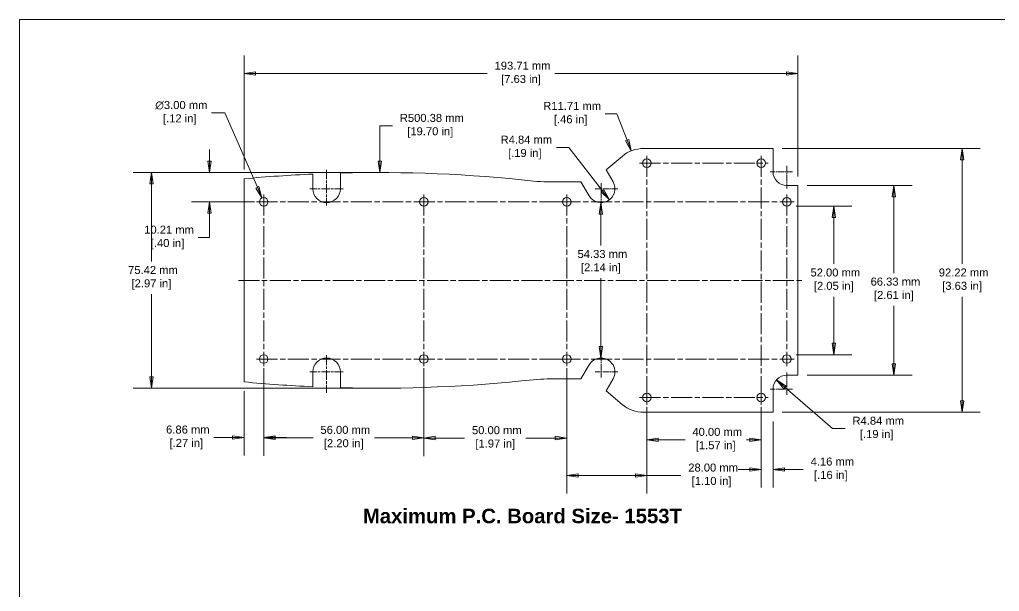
# Model space of a CAD drawing. Header units: millimetres. Extents: x 19 to 539, y -341 to 412.
# Drawn here: x 19.3 to 362, y 212.5 to 412.5 of the extents above; entities that cross this region are included whole.
import ezdxf

# ---------------------------------------------------------------- set-up
doc = ezdxf.new("R2010")
doc.units = ezdxf.units.MM
doc.header["$LTSCALE"] = 2
doc.linetypes.add('CHAIN', pattern=[0.7087, 0.4724, -0.0591, 0.1181, -0.0591])
for name, color, linetype, lineweight in [('Center Mark (ANSI)', 7, 'Continuous', 9), ('Centerline (ANSI)', 7, 'Continuous', 9), ('Dimension (ANSI)', 7, 'Continuous', 9), ('Sketch Geometry (ANSI)', 7, 'Continuous', 9), ('Symbol (ANSI)', 7, 'Continuous', 9), ('Visible (ANSI)', 7, 'Continuous', 9)]:
    doc.layers.add(name, color=color, linetype=linetype, lineweight=lineweight)
doc.styles.add('Label Text (ANSI)', font='arialbd.ttf')
doc.styles.add('Small Dimension Text', font='arial.ttf')
doc.dimstyles.new('Small Dimensions', dxfattribs={"dimscale": 2, "dimtxt": 1.4, "dimasz": 2, "dimexe": 3.175, "dimexo": 1.6002, "dimgap": 0.8, "dimtad": 0, "dimtih": 1, "dimtoh": 1, "dimrnd": 1e-08, "dimzin": 4, "dimdsep": 46, "dimtxsty": 'Small Dimension Text', "dimblk": 'Filled-1', "dimcen": 0.09, "dimdle": 10, "dimclrd": 256, "dimclre": 256, "dimclrt": 256, "dimadec": 1, "dimazin": 0, "dimtfac": 2.177143, "dimtofl": 0, "dimtmove": 0, "dimatfit": 3, "dimfxl": 0, "dimtolj": 1, "dimtzin": 0, "dimlwd": -1, "dimlwe": -1, "dimarcsym": 0})
doc.dimstyles.new('Small Dimensions-03', dxfattribs={"dimscale": 2, "dimtxt": 1.4, "dimasz": 2, "dimexe": 3.175, "dimexo": 1.6002, "dimgap": 0.8, "dimtad": 0, "dimtih": 1, "dimtoh": 1, "dimrnd": 1e-08, "dimzin": 4, "dimdsep": 46, "dimtxsty": 'Small Dimension Text', "dimblk": 'Filled-1', "dimcen": 0.09, "dimdle": 10, "dimclrd": 256, "dimclre": 256, "dimclrt": 256, "dimadec": 1, "dimazin": 0, "dimtfac": 2.178571, "dimtofl": 0, "dimtmove": 0, "dimatfit": 3, "dimfxl": 0, "dimtolj": 1, "dimtzin": 0, "dimlwd": -1, "dimlwe": -1, "dimarcsym": 0})

# ---------------------------------------------------------------- blocks, each defined once
blk = doc.blocks.new('Borders Hammond Border')
at = {"layer": 'Sketch Geometry (ANSI)'}
for q in [(9.652, 9.652), (269.748, 206.248)]:
    blk.add_line((9.652, 206.248), q, dxfattribs=at)
blk = doc.blocks.new('Filled-1')
at = {"color": 0}
for p, q in [((0, 0), (-1, 0.15)), ((-1, 0.15), (-1, -0.15)), ((-1, 0), (0, 0)), ((-1, -0.15), (0, 0))]:
    blk.add_line(p, q, dxfattribs=at)
at = {"color": 0, "flags": 128}
blk.add_lwpolyline([(-1, -0.15), (0, 0), (-1, 0.15), (-1, -0.15)], dxfattribs=at)
at = {"color": 0}
blk.add_solid([(-1, -0.15), (0, 0), (-1, 0.15), (-1, -0.15)], dxfattribs=at)
blk = doc.blocks.new('*D5')
at = {"layer": 'Defpoints', "color": 0, "transparency": 16777216}
for p in [(222.69, 348.47), (222.62, 294.14), (222.69, 294.14)]:
    blk.add_point(p, dxfattribs=at)
at = {"layer": 'Dimension (ANSI)', "transparency": 16777216}
for p, q in [((222.62, 344.47), (222.62, 333.52)), ((222.62, 298.14), (222.62, 322.05))]:
    blk.add_line(p, q, dxfattribs=at)
at = {"layer": 'Dimension (ANSI)', "transparency": 16777216, "xscale": 4, "yscale": 4, "zscale": 4}
for p, rotation in [((222.62, 348.47), 90), ((222.62, 294.14), 270)]:
    blk.add_blockref('Filled-1', p, dxfattribs=dict(at, rotation=rotation))
at = {"layer": 'Dimension (ANSI)', "transparency": 16777216, "insert": (222.62, 327.78), "char_height": 2.8, "attachment_point": 5, "style": 'Small Dimension Text'}
blk.add_mtext('\\A1; 54.33 mm\\P[2.14 in]', dxfattribs=at)
blk = doc.blocks.new('*D6')
at = {"layer": 'Defpoints', "color": 0, "transparency": 16777216}
for p in [(284.03, 286.47), (287.69, 283.31)]:
    blk.add_point(p, dxfattribs=at)
at = {"layer": 'Dimension (ANSI)', "transparency": 16777216}
for p, q in [((303.69, 269.48), (287.05, 283.85)), ((308.07, 269.48), (303.69, 269.48))]:
    blk.add_line(p, q, dxfattribs=at)
at = {"layer": 'Dimension (ANSI)', "transparency": 16777216, "xscale": 4, "yscale": 4, "zscale": 4, "rotation": 139.1686923725929}
blk.add_blockref('Filled-1', (284.03, 286.47), dxfattribs=at)
at = {"layer": 'Dimension (ANSI)', "transparency": 16777216, "insert": (319.11, 269.48), "char_height": 2.8, "attachment_point": 5, "style": 'Small Dimension Text'}
blk.add_mtext('\\A1; R4.84 mm\\P[.19 in]', dxfattribs=at)
blk = doc.blocks.new('*D7')
at = {"layer": 'Defpoints', "color": 0, "transparency": 16777216}
for p in [(291.54, 354.47), (325.12, 354.47), (291.54, 288.14)]:
    blk.add_point(p, dxfattribs=at)
at = {"layer": 'Dimension (ANSI)', "transparency": 16777216}
for p, q in [((294.74, 354.47), (331.47, 354.47)), ((325.12, 350.47), (325.12, 323.85)), ((325.12, 292.14), (325.12, 312.39)), ((294.74, 288.14), (331.47, 288.14))]:
    blk.add_line(p, q, dxfattribs=at)
at = {"layer": 'Dimension (ANSI)', "transparency": 16777216, "xscale": 4, "yscale": 4, "zscale": 4}
for p, rotation in [((325.12, 354.47), 90), ((325.12, 288.14), 270)]:
    blk.add_blockref('Filled-1', p, dxfattribs=dict(at, rotation=rotation))
at = {"layer": 'Dimension (ANSI)', "transparency": 16777216, "insert": (325.12, 318.12), "char_height": 2.8, "attachment_point": 5, "style": 'Small Dimension Text'}
blk.add_mtext('\\A1; 66.33 mm\\P[2.61 in]', dxfattribs=at)
blk = doc.blocks.new('*D8')
at = {"layer": 'Defpoints', "color": 0, "transparency": 16777216}
for p in [(291.54, 393.64), (97.83, 356.82), (291.54, 354.47)]:
    blk.add_point(p, dxfattribs=at)
at = {"layer": 'Dimension (ANSI)', "transparency": 16777216}
for p, q in [((97.83, 360.02), (97.83, 399.99)), ((291.54, 357.67), (291.54, 399.99)), ((101.83, 393.64), (182.89, 393.64)), ((287.54, 393.64), (206.49, 393.64))]:
    blk.add_line(p, q, dxfattribs=at)
at = {"layer": 'Dimension (ANSI)', "transparency": 16777216, "xscale": 4, "yscale": 4, "zscale": 4, "rotation": 180}
blk.add_blockref('Filled-1', (97.83, 393.64), dxfattribs=at)
at = {"layer": 'Dimension (ANSI)', "transparency": 16777216, "xscale": 4, "yscale": 4, "zscale": 4}
blk.add_blockref('Filled-1', (291.54, 393.64), dxfattribs=at)
at = {"layer": 'Dimension (ANSI)', "transparency": 16777216, "insert": (194.69, 393.64), "char_height": 2.8, "attachment_point": 5, "style": 'Small Dimension Text'}
blk.add_mtext('\\A1; 193.71 mm\\P[7.63 in]', dxfattribs=at)
blk = doc.blocks.new('*D9')
at = {"layer": 'Defpoints', "color": 0, "transparency": 16777216}
for p in [(282.85, 367.42), (282.85, 275.19), (348.98, 275.19)]:
    blk.add_point(p, dxfattribs=at)
at = {"layer": 'Dimension (ANSI)', "transparency": 16777216}
for p, q in [((286.05, 367.42), (355.33, 367.42)), ((348.98, 363.42), (348.98, 327.04)), ((348.98, 279.19), (348.98, 315.57)), ((286.05, 275.19), (355.33, 275.19))]:
    blk.add_line(p, q, dxfattribs=at)
at = {"layer": 'Dimension (ANSI)', "transparency": 16777216, "xscale": 4, "yscale": 4, "zscale": 4}
for p, rotation in [((348.98, 367.42), 90), ((348.98, 275.19), 270)]:
    blk.add_blockref('Filled-1', p, dxfattribs=dict(at, rotation=rotation))
at = {"layer": 'Dimension (ANSI)', "transparency": 16777216, "insert": (348.98, 321.31), "char_height": 2.8, "attachment_point": 5, "style": 'Small Dimension Text'}
blk.add_mtext('\\A1; 92.22 mm\\P[3.63 in]', dxfattribs=at)
blk = doc.blocks.new('*D10')
at = {"layer": 'Defpoints', "color": 0, "transparency": 16777216}
for p in [(144.69, 359.02), (65.42, 283.59), (144.69, 283.59)]:
    blk.add_point(p, dxfattribs=at)
at = {"layer": 'Dimension (ANSI)', "transparency": 16777216}
for p, q in [((141.49, 359.02), (59.07, 359.02)), ((65.42, 355.02), (65.42, 327.91)), ((65.42, 287.59), (65.42, 316.44)), ((141.49, 283.59), (59.07, 283.59))]:
    blk.add_line(p, q, dxfattribs=at)
at = {"layer": 'Dimension (ANSI)', "transparency": 16777216, "xscale": 4, "yscale": 4, "zscale": 4}
for p, rotation in [((65.42, 359.02), 90), ((65.42, 283.59), 270)]:
    blk.add_blockref('Filled-1', p, dxfattribs=dict(at, rotation=rotation))
at = {"layer": 'Dimension (ANSI)', "transparency": 16777216, "insert": (65.42, 322.18), "char_height": 2.8, "attachment_point": 5, "style": 'Small Dimension Text'}
blk.add_mtext('\\A1; 75.42 mm\\P[2.97 in]', dxfattribs=at)
blk = doc.blocks.new('*D11')
at = {"layer": 'Defpoints', "color": 0, "transparency": 16777216}
for p in [(104.69, 293.81), (160.69, 293.81), (160.69, 266.28)]:
    blk.add_point(p, dxfattribs=at)
at = {"layer": 'Dimension (ANSI)', "transparency": 16777216}
for p, q in [((104.69, 290.61), (104.69, 259.93)), ((160.69, 290.61), (160.69, 259.93)), ((108.69, 266.28), (121.97, 266.28)), ((156.69, 266.28), (143.4, 266.28))]:
    blk.add_line(p, q, dxfattribs=at)
at = {"layer": 'Dimension (ANSI)', "transparency": 16777216, "xscale": 4, "yscale": 4, "zscale": 4, "rotation": 180}
blk.add_blockref('Filled-1', (104.69, 266.28), dxfattribs=at)
at = {"layer": 'Dimension (ANSI)', "transparency": 16777216, "xscale": 4, "yscale": 4, "zscale": 4}
blk.add_blockref('Filled-1', (160.69, 266.28), dxfattribs=at)
at = {"layer": 'Dimension (ANSI)', "transparency": 16777216, "insert": (132.69, 266.28), "char_height": 2.8, "attachment_point": 5, "style": 'Small Dimension Text'}
blk.add_mtext('\\A1; 56.00 mm\\P[2.20 in]', dxfattribs=at)
blk = doc.blocks.new('*D12')
at = {"layer": 'Defpoints', "color": 0, "transparency": 16777216}
for p in [(160.69, 293.81), (210.69, 293.81), (210.69, 266.17)]:
    blk.add_point(p, dxfattribs=at)
at = {"layer": 'Dimension (ANSI)', "transparency": 16777216}
for p, q in [((160.69, 290.61), (160.69, 259.82)), ((210.69, 290.61), (210.69, 259.82)), ((164.69, 266.17), (174.97, 266.17)), ((206.69, 266.17), (196.4, 266.17))]:
    blk.add_line(p, q, dxfattribs=at)
at = {"layer": 'Dimension (ANSI)', "transparency": 16777216, "xscale": 4, "yscale": 4, "zscale": 4, "rotation": 180}
blk.add_blockref('Filled-1', (160.69, 266.17), dxfattribs=at)
at = {"layer": 'Dimension (ANSI)', "transparency": 16777216, "xscale": 4, "yscale": 4, "zscale": 4}
blk.add_blockref('Filled-1', (210.69, 266.17), dxfattribs=at)
at = {"layer": 'Dimension (ANSI)', "transparency": 16777216, "insert": (185.69, 266.17), "char_height": 2.8, "attachment_point": 5, "style": 'Small Dimension Text'}
blk.add_mtext('\\A1; 50.00 mm\\P[1.97 in]', dxfattribs=at)
blk = doc.blocks.new('*D13')
at = {"layer": 'Defpoints', "color": 0, "transparency": 16777216}
for p in [(85.76, 359.02), (144.69, 359.02), (104.69, 348.81)]:
    blk.add_point(p, dxfattribs=at)
at = {"layer": 'Dimension (ANSI)', "transparency": 16777216}
for p, q in [((85.76, 363.02), (85.76, 367.02)), ((141.49, 359.02), (79.41, 359.02)), ((101.49, 348.81), (79.41, 348.81)), ((85.76, 344.81), (85.76, 340.81)), ((85.76, 336.28), (85.76, 340.81)), ((81.76, 336.28), (85.76, 336.28))]:
    blk.add_line(p, q, dxfattribs=at)
at = {"layer": 'Dimension (ANSI)', "transparency": 16777216, "xscale": 4, "yscale": 4, "zscale": 4}
for p, rotation in [((85.76, 359.02), 270), ((85.76, 348.81), 90)]:
    blk.add_blockref('Filled-1', p, dxfattribs=dict(at, rotation=rotation))
at = {"layer": 'Dimension (ANSI)', "transparency": 16777216, "insert": (71.05, 336.28), "char_height": 2.8, "attachment_point": 5, "style": 'Small Dimension Text'}
blk.add_mtext('\\A1; 10.21 mm\\P[.40 in]', dxfattribs=at)
blk = doc.blocks.new('*D14')
at = {"layer": 'Defpoints', "color": 0, "transparency": 16777216}
for p in [(104.69, 293.81), (97.83, 285.79), (104.69, 266.38)]:
    blk.add_point(p, dxfattribs=at)
at = {"layer": 'Dimension (ANSI)', "transparency": 16777216}
for p, q in [((104.69, 290.61), (104.69, 260.03)), ((97.83, 282.59), (97.83, 260.03)), ((93.83, 266.38), (87.25, 266.38)), ((108.69, 266.38), (112.69, 266.38))]:
    blk.add_line(p, q, dxfattribs=at)
at = {"layer": 'Dimension (ANSI)', "transparency": 16777216, "xscale": 4, "yscale": 4, "zscale": 4}
blk.add_blockref('Filled-1', (97.83, 266.38), dxfattribs=at)
at = {"layer": 'Dimension (ANSI)', "transparency": 16777216, "xscale": 4, "yscale": 4, "zscale": 4, "rotation": 180}
blk.add_blockref('Filled-1', (104.69, 266.38), dxfattribs=at)
at = {"layer": 'Dimension (ANSI)', "transparency": 16777216, "insert": (77.62, 266.38), "char_height": 2.8, "attachment_point": 5, "style": 'Small Dimension Text'}
blk.add_mtext('\\A1; 6.86 mm\\P[.27 in]', dxfattribs=at)
blk = doc.blocks.new('*D15')
at = {"layer": 'Defpoints', "color": 0, "transparency": 16777216}
for p in [(238.69, 280.31), (278.69, 280.31), (238.69, 265.57)]:
    blk.add_point(p, dxfattribs=at)
at = {"layer": 'Dimension (ANSI)', "transparency": 16777216}
for p, q in [((238.69, 277.11), (238.69, 259.22)), ((278.69, 277.11), (278.69, 259.22)), ((242.69, 265.57), (252.08, 265.57)), ((274.69, 265.57), (273.51, 265.57))]:
    blk.add_line(p, q, dxfattribs=at)
at = {"layer": 'Dimension (ANSI)', "transparency": 16777216, "xscale": 4, "yscale": 4, "zscale": 4, "rotation": 180}
blk.add_blockref('Filled-1', (238.69, 265.57), dxfattribs=at)
at = {"layer": 'Dimension (ANSI)', "transparency": 16777216, "xscale": 4, "yscale": 4, "zscale": 4}
blk.add_blockref('Filled-1', (278.69, 265.57), dxfattribs=at)
at = {"layer": 'Dimension (ANSI)', "transparency": 16777216, "insert": (262.79, 265.57), "char_height": 2.8, "attachment_point": 5, "style": 'Small Dimension Text'}
blk.add_mtext('\\A1; 40.00 mm\\P[1.57 in]', dxfattribs=at)
blk = doc.blocks.new('*D16')
at = {"layer": 'Defpoints', "color": 0, "transparency": 16777216}
for p in [(210.69, 291.31), (238.69, 277.81), (210.69, 253.09)]:
    blk.add_point(p, dxfattribs=at)
at = {"layer": 'Dimension (ANSI)', "transparency": 16777216}
for p, q in [((210.69, 288.11), (210.69, 246.74)), ((238.69, 274.61), (238.69, 246.74)), ((214.69, 253.09), (234.69, 253.09)), ((238.69, 253.09), (250.64, 253.09))]:
    blk.add_line(p, q, dxfattribs=at)
at = {"layer": 'Dimension (ANSI)', "transparency": 16777216, "xscale": 4, "yscale": 4, "zscale": 4, "rotation": 180}
blk.add_blockref('Filled-1', (210.69, 253.09), dxfattribs=at)
at = {"layer": 'Dimension (ANSI)', "transparency": 16777216, "xscale": 4, "yscale": 4, "zscale": 4}
blk.add_blockref('Filled-1', (238.69, 253.09), dxfattribs=at)
at = {"layer": 'Dimension (ANSI)', "transparency": 16777216, "insert": (261.35, 253.09), "char_height": 2.8, "attachment_point": 5, "style": 'Small Dimension Text'}
blk.add_mtext('\\A1; 28.00 mm\\P[1.10 in]', dxfattribs=at)
blk = doc.blocks.new('*D17')
at = {"layer": 'Defpoints', "color": 0, "transparency": 16777216}
for p in [(278.69, 277.81), (282.85, 275.19), (278.69, 255.19)]:
    blk.add_point(p, dxfattribs=at)
at = {"layer": 'Dimension (ANSI)', "transparency": 16777216}
for p, q in [((278.69, 274.61), (278.69, 248.84)), ((282.85, 271.99), (282.85, 248.84)), ((274.69, 255.19), (270.69, 255.19)), ((286.85, 255.19), (293.44, 255.19))]:
    blk.add_line(p, q, dxfattribs=at)
at = {"layer": 'Dimension (ANSI)', "transparency": 16777216, "xscale": 4, "yscale": 4, "zscale": 4}
blk.add_blockref('Filled-1', (278.69, 255.19), dxfattribs=at)
at = {"layer": 'Dimension (ANSI)', "transparency": 16777216, "xscale": 4, "yscale": 4, "zscale": 4, "rotation": 180}
blk.add_blockref('Filled-1', (282.85, 255.19), dxfattribs=at)
at = {"layer": 'Dimension (ANSI)', "transparency": 16777216, "insert": (303.06, 255.19), "char_height": 2.8, "attachment_point": 5, "style": 'Small Dimension Text'}
blk.add_mtext('\\A1; 4.16 mm\\P[.16 in]', dxfattribs=at)
blk = doc.blocks.new('*D18')
at = {"layer": 'Defpoints', "color": 0, "transparency": 16777216}
for p in [(287.69, 347.31), (287.69, 295.31), (304.1, 295.31)]:
    blk.add_point(p, dxfattribs=at)
at = {"layer": 'Dimension (ANSI)', "transparency": 16777216}
for p, q in [((290.89, 347.31), (310.45, 347.31)), ((304.1, 343.31), (304.1, 327.04)), ((304.1, 299.31), (304.1, 315.57)), ((290.89, 295.31), (310.45, 295.31))]:
    blk.add_line(p, q, dxfattribs=at)
at = {"layer": 'Dimension (ANSI)', "transparency": 16777216, "xscale": 4, "yscale": 4, "zscale": 4}
for p, rotation in [((304.1, 347.31), 90), ((304.1, 295.31), 270)]:
    blk.add_blockref('Filled-1', p, dxfattribs=dict(at, rotation=rotation))
at = {"layer": 'Dimension (ANSI)', "transparency": 16777216, "insert": (304.1, 321.31), "char_height": 2.8, "attachment_point": 5, "style": 'Small Dimension Text'}
blk.add_mtext('\\A1; 52.00 mm\\P[2.05 in]', dxfattribs=at)
blk = doc.blocks.new('*D19')
at = {"layer": 'Defpoints', "color": 0, "transparency": 16777216}
for p in [(222.69, 353.31), (225.65, 349.49)]:
    blk.add_point(p, dxfattribs=at)
at = {"layer": 'Dimension (ANSI)', "transparency": 16777216}
for p, q in [((207.07, 367.77), (211.45, 367.77)), ((211.45, 367.77), (223.2, 352.65))]:
    blk.add_line(p, q, dxfattribs=at)
at = {"layer": 'Dimension (ANSI)', "transparency": 16777216, "xscale": 4, "yscale": 4, "zscale": 4, "rotation": 307.8369790684388}
blk.add_blockref('Filled-1', (225.65, 349.49), dxfattribs=at)
at = {"layer": 'Dimension (ANSI)', "transparency": 16777216, "insert": (196.03, 367.77), "char_height": 2.8, "attachment_point": 5, "style": 'Small Dimension Text'}
blk.add_mtext('\\A1; R4.84 mm\\P[.19 in]', dxfattribs=at)
blk = doc.blocks.new('*D32')
at = {"layer": 'Defpoints', "color": 0, "transparency": 16777216}
for p in [(233.28, 366.6), (237.58, 355.71)]:
    blk.add_point(p, dxfattribs=at)
at = {"layer": 'Dimension (ANSI)', "transparency": 16777216}
for p, q in [((224.17, 379.56), (228.17, 379.56)), ((228.17, 379.56), (231.81, 370.32))]:
    blk.add_line(p, q, dxfattribs=at)
at = {"layer": 'Dimension (ANSI)', "transparency": 16777216, "xscale": 4, "yscale": 4, "zscale": 4, "rotation": 291.5223010712011}
blk.add_blockref('Filled-1', (233.28, 366.6), dxfattribs=at)
at = {"layer": 'Dimension (ANSI)', "transparency": 16777216, "insert": (212.05, 379.56), "char_height": 2.8, "attachment_point": 5, "style": 'Small Dimension Text'}
blk.add_mtext('\\A1; R11.71 mm\\P[.46 in]', dxfattribs=at)
blk = doc.blocks.new('*D33')
at = {"layer": 'Defpoints', "color": 0, "transparency": 16777216}
for p in [(145.33, 359.02), (144.69, -141.36)]:
    blk.add_point(p, dxfattribs=at)
at = {"layer": 'Dimension (ANSI)', "transparency": 16777216}
for p, q in [((145.35, 375.36), (145.34, 363.02)), ((149.73, 375.36), (145.35, 375.36))]:
    blk.add_line(p, q, dxfattribs=at)
at = {"layer": 'Dimension (ANSI)', "transparency": 16777216, "xscale": 4, "yscale": 4, "zscale": 4, "rotation": 269.9263641641351}
blk.add_blockref('Filled-1', (145.33, 359.02), dxfattribs=at)
at = {"layer": 'Dimension (ANSI)', "transparency": 16777216, "insert": (162.95, 375.36), "char_height": 2.8, "attachment_point": 5, "style": 'Small Dimension Text'}
blk.add_mtext('\\A1; R500.38 mm\\P[19.70 in]', dxfattribs=at)
blk = doc.blocks.new('*D36')
at = {"layer": 'Defpoints', "color": 0, "transparency": 16777216}
for p in [(104.09, 350.18), (105.29, 347.43)]:
    blk.add_point(p, dxfattribs=at)
at = {"layer": 'Dimension (ANSI)', "transparency": 16777216}
for p, q in [((86.48, 379.87), (91.13, 379.87)), ((91.13, 379.87), (102.49, 353.85)), ((104.51, 348.81), (104.87, 348.81)), ((104.69, 348.63), (104.69, 348.99))]:
    blk.add_line(p, q, dxfattribs=at)
at = {"layer": 'Dimension (ANSI)', "transparency": 16777216, "xscale": 4, "yscale": 4, "zscale": 4, "rotation": 293.5823601627645}
blk.add_blockref('Filled-1', (104.09, 350.18), dxfattribs=at)
at = {"layer": 'Dimension (ANSI)', "transparency": 16777216, "insert": (75.33, 379.87), "char_height": 2.8, "attachment_point": 5, "style": 'Small Dimension Text'}
blk.add_mtext('\\A1; ∅3.00 mm\\P[.12 in]', dxfattribs=at)

msp = doc.modelspace()

# ---------------------------------------------------------------- linework, layer by layer
at = {"layer": 'Center Mark (ANSI)', "linetype": 'CHAIN', "ltscale": 1.388713}
for p, q in [((238.6875, 364.8056), (238.6875, 359.8056)), ((278.6875, 364.8056), (278.6875, 359.8056)), ((104.6875, 351.3056), (104.6875, 346.3056)), ((210.6875, 351.3056), (210.6875, 346.3056)), ((210.6875, 351.3056), (210.6875, 346.3056)), ((287.6875, 351.3056), (287.6875, 346.3056)), ((163.1875, 348.8056), (158.1875, 348.8056)), ((290.1875, 348.8056), (285.1875, 348.8056)), ((104.6875, 296.3056), (104.6875, 291.3056)), ((210.6875, 296.3056), (210.6875, 291.3056)), ((210.6875, 296.3056), (210.6875, 291.3056)), ((287.6875, 296.3056), (287.6875, 291.3056)), ((163.1875, 293.8056), (158.1875, 293.8056)), ((238.6875, 282.8056), (238.6875, 277.8056)), ((278.6875, 282.8056), (278.6875, 277.8056))]:
    msp.add_line(p, q, dxfattribs=at)
at = {"layer": 'Center Mark (ANSI)', "linetype": 'CHAIN', "ltscale": 3.46685}
msp.add_line((126.6875, 359.951), (126.6875, 347.4693), dxfattribs=at)
at = {"layer": 'Center Mark (ANSI)', "linetype": 'CHAIN', "ltscale": 2.17653}
for p, q in [((287.6875, 361.3056), (287.6875, 353.4693)), ((289.6875, 359.3056), (281.8512, 359.3056)), ((228.5237, 353.3056), (220.6875, 353.3056)), ((222.6875, 355.3056), (222.6875, 347.4693)), ((222.6875, 295.1419), (222.6875, 287.3056)), ((228.5237, 289.3056), (220.6875, 289.3056)), ((287.6875, 289.1419), (287.6875, 281.3056)), ((289.6875, 283.3056), (281.8512, 283.3056))]:
    msp.add_line(p, q, dxfattribs=at)
at = {"layer": 'Center Mark (ANSI)', "linetype": 'CHAIN', "ltscale": 3.242109}
for p, q in [((132.5237, 353.3056), (120.8512, 353.3056)), ((132.5237, 289.3056), (120.8512, 289.3056))]:
    msp.add_line(p, q, dxfattribs=at)
at = {"layer": 'Center Mark (ANSI)', "linetype": 'CHAIN', "ltscale": 3.669449}
msp.add_line((126.6875, 295.1419), (126.6875, 281.9308), dxfattribs=at)
at = {"layer": 'Centerline (ANSI)', "linetype": 'CHAIN', "ltscale": 7.760689}
for p, q in [((238.6875, 364.8056), (238.6875, 277.8056)), ((278.6875, 364.8056), (278.6875, 277.8056)), ((236.1875, 362.3056), (281.1875, 362.3056)), ((104.6875, 351.3056), (104.6875, 291.3056)), ((160.6875, 351.3056), (160.6875, 291.3056)), ((210.6875, 351.3056), (210.6875, 291.3056)), ((287.6875, 351.3056), (287.6875, 291.3056)), ((102.1875, 348.8056), (213.1875, 348.8056)), ((208.1875, 348.8056), (290.1875, 348.8056)), ((95.8315, 321.3056), (293.5434, 321.3056)), ((102.1875, 293.8056), (213.1875, 293.8056)), ((208.1875, 293.8056), (290.1875, 293.8056)), ((236.1875, 280.3056), (281.1875, 280.3056))]:
    msp.add_line(p, q, dxfattribs=at)
at = {"layer": 'Visible (ANSI)'}
for p, q in [((237.5778, 367.4175), (282.8512, 367.4175)), ((282.8512, 367.4175), (282.8512, 359.3056)), ((224.4292, 359.9614), (230.0495, 364.6775)), ((226.8758, 355.7238), (224.4292, 359.9614)), ((97.8315, 285.7924), (97.8315, 356.8189)), ((121.8512, 358.4961), (121.8512, 353.3056)), ((131.5237, 353.3056), (131.5237, 358.8443)), ((203.8063, 355.7929), (215.667, 355.7929)), ((215.667, 355.7929), (218.4991, 350.8875)), ((287.6875, 354.4693), (291.5434, 354.4693)), ((291.5434, 288.1419), (291.5434, 354.4693)), ((215.667, 286.8184), (218.4991, 291.7238)), ((121.8512, 284.1151), (121.8512, 289.3056)), ((131.5237, 289.3056), (131.5237, 283.7669)), ((287.6875, 288.1419), (291.5434, 288.1419)), ((203.8063, 286.8184), (215.667, 286.8184)), ((226.8758, 286.8875), (224.4292, 282.6498)), ((224.4292, 282.6498), (230.0495, 277.9338)), ((282.8512, 275.1937), (282.8512, 283.3056)), ((237.5778, 275.1937), (282.8512, 275.1937))]:
    msp.add_line(p, q, dxfattribs=at)
for centre in [(238.6875, 362.3056), (278.6875, 362.3056), (104.6875, 348.8056), (160.6875, 348.8056), (210.6875, 348.8056), (287.6875, 348.8056), (104.6875, 293.8056), (160.6875, 293.8056), (210.6875, 293.8056), (287.6875, 293.8056), (238.6875, 280.3056), (278.6875, 280.3056)]:
    msp.add_circle(centre, 1.5, dxfattribs=at)
for centre, radius, start, end in [((237.5778, 355.7056), 11.7119, 90, 130), ((144.6875, -141.361), 500.3786, 92.615775, 95.373111), ((144.6875, -141.361), 500.3786, 83.755739, 91.507482), ((287.6875, 359.3056), 4.8363, 180, 270), ((126.6875, 353.3056), 4.8363, 180, 0), ((203.8063, 398.9492), 43.1563, 263.755739, 270), ((222.6875, 353.3056), 4.8363, 210, 30), ((126.6875, 289.3056), 4.8363, 0, 180), ((222.6875, 289.3056), 4.8363, 330, 150), ((287.6875, 283.3056), 4.8363, 90, 180), ((144.6875, 783.9723), 500.3786, 264.626889, 267.384225), ((144.6875, 783.9723), 500.3786, 268.492518, 276.244261), ((203.8063, 243.6621), 43.1563, 90, 96.244261), ((237.5778, 286.9056), 11.7119, 230, 270)]:
    msp.add_arc(centre, radius, start, end, dxfattribs=at)

# ---------------------------------------------------------------- block references
at = {"xscale": 2, "yscale": 2, "zscale": 2}
msp.add_blockref('Borders Hammond Border', (0, 0), dxfattribs=at)

# ---------------------------------------------------------------- texts
at = {"layer": 'Symbol (ANSI)', "insert": (139.3893, 236.291), "char_height": 5.08, "attachment_point": 7, "style": 'Label Text (ANSI)'}
msp.add_mtext('Maximum P.C. Board Size- 1553T', dxfattribs=at)

# ---------------------------------------------------------------- dimensions: what is measured, and where the dimension line sits
at = {"layer": 'Dimension (ANSI)'}
for base, p1, p2, text, dimstyle, picture, middle in [((291.5434, 393.6429), (97.8315, 356.8189), (291.5434, 354.4693), ' <> mm\\X[7.63 in]', 'Small Dimensions', '*D8', (194.6875, 393.6429)), ((104.6875, 266.3803), (97.8315, 285.7924), (104.6875, 293.8056), ' <> mm\\X[.27 in]', 'Small Dimensions-03', '*D14', (77.6207, 266.3803)), ((278.6875, 255.1937), (282.8512, 275.1937), (278.6875, 277.8056), ' <> mm\\X[.16 in]', 'Small Dimensions-03', '*D17', (303.0619, 255.1937))]:
    dim = msp.add_linear_dim(base=base, p1=p1, p2=p2, text=text, dimstyle=dimstyle, override={"dimtih": 0, "dimtoh": 0, "dimdec": 2, "dimpost": '', "dimtp": 0, "dimtm": 0, "dimtdec": 2, "dimatfit": 1}, dxfattribs=at)
    dim.commit()
    dim.dimension.update_dxf_attribs({"geometry": picture, "text_midpoint": middle, "dimtype": 160})
dim = msp.add_diameter_dim_2p(p1=(105.2876, 347.4309), p2=(104.0874, 350.1803), text=' <> mm\\X[.12 in]', dimstyle='Small Dimensions', override={"dimdec": 2, "dimlfac": 1, "dimpost": '', "dimtp": 0, "dimtm": 0, "dimtdec": 2}, dxfattribs=at)
dim.commit()
dim.dimension.update_dxf_attribs({"geometry": '*D36', "text_midpoint": (75.3281, 379.8727), "dimtype": 163})
for center, mpoint, text, dimstyle, override, picture, middle in [((237.5778, 355.7056), (233.2811, 366.6009), ' <> mm\\X[.46 in]', 'Small Dimensions', {"dimdec": 2, "dimpost": '', "dimcen": 0, "dimtp": 0, "dimtm": 0, "dimtdec": 2}, '*D32', (212.045, 379.5594)), ((144.6875, -141.361), (145.3305, 359.0171), ' <> mm\\X[19.70 in]', 'Small Dimensions', {"dimdec": 2, "dimpost": '', "dimcen": 0, "dimtp": 0, "dimtm": 0, "dimtdec": 2}, '*D33', (162.9462, 375.3554)), ((222.6875, 353.3056), (225.6541, 349.4861), ' <> mm\\X[.19 in]', 'Small Dimensions-03', {"dimdec": 2, "dimpost": '', "dimcen": 0, "dimtp": 0, "dimtm": 0, "dimtdec": 2}, '*D19', (196.0312, 367.7721)), ((287.6875, 283.3056), (284.0281, 286.4678), ' <> mm\\X[.19 in]', 'Small Dimensions-03', {"dimdec": 2, "dimpost": '', "dimcen": 0, "dimtp": 0, "dimtm": 0, "dimtdec": 2, "dimtofl": 1}, '*D6', (319.1086, 269.4785))]:
    dim = msp.add_radius_dim(center=center, mpoint=mpoint, text=text, dimstyle=dimstyle, override=override, dxfattribs=at)
    dim.commit()
    dim.dimension.update_dxf_attribs({"geometry": picture, "text_midpoint": middle, "dimtype": 164})
for base, p1, p2, angle, text, dimstyle, override, picture, middle in [((85.7598, 359.0175), (104.6875, 348.8056), (144.6875, 359.0175), 90, ' <> mm\\X[.40 in]', 'Small Dimensions-03', {"dimdec": 2, "dimpost": '', "dimtp": 0, "dimtm": 0, "dimtdec": 2, "dimtmove": 1, "dimatfit": 1}, '*D13', (85.4521, 336.2788)), ((348.9789, 275.1937), (282.8512, 367.4175), (282.8512, 275.1937), 270, ' <> mm\\X[3.63 in]', 'Small Dimensions', {"dimdec": 2, "dimpost": '', "dimtp": 0, "dimtm": 0, "dimtdec": 2, "dimatfit": 1}, '*D9', (348.9789, 321.3056)), ((65.4241, 283.5937), (144.6875, 359.0175), (144.6875, 283.5937), 90, ' <> mm\\X[2.97 in]', 'Small Dimensions', {"dimdec": 2, "dimpost": '', "dimtp": 0, "dimtm": 0, "dimtdec": 2, "dimatfit": 1}, '*D10', (65.4241, 322.1776)), ((325.1181, 354.4693), (291.5434, 288.1419), (291.5434, 354.4693), 90, ' <> mm\\X[2.61 in]', 'Small Dimensions-03', {"dimdec": 2, "dimpost": '', "dimtp": 0, "dimtm": 0, "dimtdec": 2, "dimatfit": 1}, '*D7', (325.1181, 318.1196)), ((222.6194, 294.1419), (222.6875, 348.4693), (222.6875, 294.1419), 90, ' <> mm\\X[2.14 in]', 'Small Dimensions', {"dimdec": 2, "dimpost": '', "dimse1": 1, "dimse2": 1, "dimtp": 0, "dimtm": 0, "dimtdec": 2, "dimatfit": 1}, '*D5', (222.6194, 327.7826)), ((304.0995, 295.3056), (287.6875, 347.3056), (287.6875, 295.3056), 90, ' <> mm\\X[2.05 in]', 'Small Dimensions-03', {"dimdec": 2, "dimpost": '', "dimtp": 0, "dimtm": 0, "dimtdec": 2, "dimatfit": 1}, '*D18', (304.0995, 321.3056)), ((160.6875, 266.2804), (104.6875, 293.8056), (160.6875, 293.8056), 180, ' <> mm\\X[2.20 in]', 'Small Dimensions-03', {"dimtih": 0, "dimtoh": 0, "dimdec": 2, "dimpost": '', "dimtp": 0, "dimtm": 0, "dimtdec": 2, "dimatfit": 1}, '*D11', (132.6875, 266.2804)), ((210.6875, 266.1652), (160.6875, 293.8056), (210.6875, 293.8056), 180, ' <> mm\\X[1.97 in]', 'Small Dimensions-03', {"dimtih": 0, "dimtoh": 0, "dimdec": 2, "dimpost": '', "dimtp": 0, "dimtm": 0, "dimtdec": 2, "dimatfit": 1}, '*D12', (185.6875, 266.1652)), ((210.6875, 253.0895), (238.6875, 277.8056), (210.6875, 291.3056), 180, ' <> mm\\X[1.10 in]', 'Small Dimensions-03', {"dimtih": 0, "dimtoh": 0, "dimdec": 2, "dimpost": '', "dimtp": 0, "dimtm": 0, "dimtdec": 2, "dimatfit": 2}, '*D16', (261.3548, 253.0895)), ((238.6875, 265.5669), (278.6875, 280.3056), (238.6875, 280.3056), 180, ' <> mm\\X[1.57 in]', 'Small Dimensions-03', {"dimtih": 0, "dimtoh": 0, "dimdec": 2, "dimpost": '', "dimtp": 0, "dimtm": 0, "dimtdec": 2, "dimatfit": 1}, '*D15', (262.7929, 265.5669))]:
    dim = msp.add_linear_dim(base=base, p1=p1, p2=p2, angle=angle, text=text, dimstyle=dimstyle, override=override, dxfattribs=at)
    dim.commit()
    dim.dimension.update_dxf_attribs({"geometry": picture, "text_midpoint": middle, "dimtype": 160})

doc.saveas('drawing.dxf')
